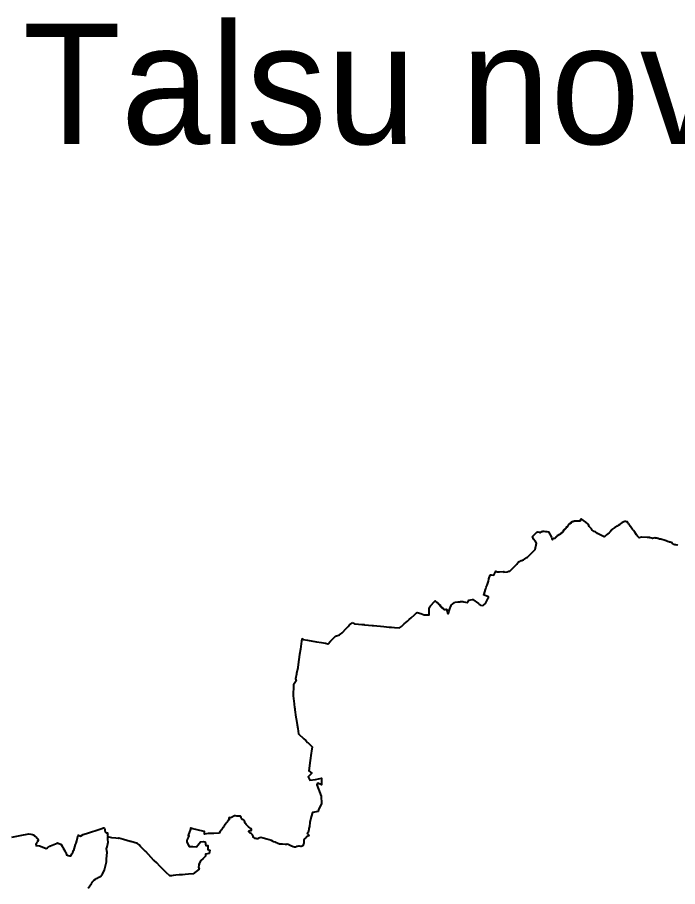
# Model space of a CAD drawing. Extents: x 293476 to 779698, y 145469 to 460400.
# Drawn here: x 405265 to 433785, y 318288 to 355854 of the extents above; entities that cross this region are included whole.
import ezdxf

# ---------------------------------------------------------------- set-up
doc = ezdxf.new("R2010")
doc.units = 0
doc.layers.add('Level 25', color=7, linetype='Continuous')
doc.layers.add('Level 57', color=7, linetype='Continuous')

msp = doc.modelspace()

# ---------------------------------------------------------------- linework, layer by layer
at = {"layer": 'Level 25'}
for points in [[(424697, 330573), (424705, 330573), (424708, 330574), (424711, 330575), (424714, 330577), (424716, 330579), (424721, 330585), (424725, 330591), (424732, 330603), (424738, 330615), (424740, 330618), (424742, 330622), (424745, 330629), (424771, 330669), (424925, 330701), (424933, 330702), (424934, 330696), (425183, 330523), (425186, 330524), (425190, 330517), (425195, 330512), (425211, 330497), (425235, 330478), (425269, 330451), (425343, 330443), (425406, 330455), (425411, 330460), (425479, 330528), (425603, 330756), (425613, 330773), (425612, 330798), (425611, 330809), (425403, 330892), (425427, 330924), (425429, 330928), (425486, 331130), (425495, 331159), (425521, 331225), (425555, 331317), (425587, 331403), (425622, 331490), (425633, 331575), (425635, 331589), (425689, 331745), (425695, 331756), (425702, 331762), (425716, 331762), (425739, 331758), (425839, 331745), (425937, 331914), (425995, 331899), (426065, 331887), (426092, 331894), (426094, 331894), (426264, 331910), (426276, 331912), (426279, 331879), (426424, 331897), (426487, 331922), (426539, 331927), (426555, 331933), (426558, 331934), (426784, 332159), (426803, 332182), (426821, 332205), (426834, 332221), (426873, 332270), (426913, 332319), (426940, 332332), (426968, 332345), (427007, 332369), (427029, 332381), (427053, 332389), (427083, 332400), (427123, 332418), (427164, 332436), (427272, 332505), (427298, 332531), (427383, 332613), (427419, 332648), (427636, 332862), (427692, 333129), (427696, 333131), (427635, 333226), (427631, 333223), (427563, 333300), (427520, 333426), (427564, 333468), (427708, 333604), (427752, 333618), (427804, 333612), (427827, 333604), (427840, 333596), (427856, 333587), (427869, 333602), (427890, 333617), (427911, 333631), (427937, 333638), (427964, 333645), (427967, 333646), (427986, 333647), (428006, 333648), (428008, 333648), (428071, 333641), (428134, 333634), (428206, 333621), (428211, 333615), (428334, 333387), (428357, 333340), (428380, 333294), (428381, 333294), (428382, 333295), (428386, 333290), (428389, 333284), (428399, 333298), (428409, 333313), (428423, 333327), (428438, 333341), (428439, 333343), (428439, 333345), (428447, 333343), (428455, 333341), (428459, 333343), (428462, 333346), (428468, 333348), (428474, 333350), (428476, 333350), (428478, 333350), (428486, 333350), (428493, 333349), (428504, 333358), (428514, 333366), (428517, 333370), (428519, 333375), (428539, 333395), (428560, 333415), (428569, 333424), (428573, 333427), (428573, 333430), (428577, 333431), (428577, 333437), (428584, 333438), (428597, 333453), (428603, 333452), (428618, 333475), (428625, 333476), (428628, 333479), (428635, 333476), (428659, 333493), (428660, 333502), (428678, 333507), (428684, 333505), (428694, 333512), (428690, 333517), (428702, 333524), (428719, 333530), (428721, 333533), (428728, 333533), (428729, 333536), (428746, 333543), (428751, 333551), (428757, 333552), (428756, 333559), (428770, 333564), (428768, 333568), (428769, 333580), (428770, 333589), (428779, 333592), (428791, 333589), (428800, 333596), (428804, 333592), (428814, 333594), (428819, 333607), (428827, 333606), (428829, 333613), (428840, 333615), (428850, 333629), (428852, 333637), (428842, 333643), (428851, 333661), (428851, 333673), (428858, 333691), (428867, 333694), (428876, 333710), (428889, 333714), (428894, 333712), (428905, 333732), (428912, 333731), (428920, 333739), (428927, 333737), (428941, 333754), (428957, 333758), (428960, 333771), (428960, 333783), (428983, 333818), (428982, 333837), (429003, 333821), (429007, 333832), (429022, 333835), (429036, 333863), (429048, 333885), (429060, 333887), (429076, 333913), (429087, 333937), (429091, 333947), (429096, 333974), (429110, 333970), (429117, 333984), (429149, 333976), (429157, 333981), (429166, 334005), (429181, 334001), (429183, 334032), (429197, 334028), (429198, 334046), (429218, 334046), (429225, 334061), (429251, 334069), (429261, 334057), (429265, 334071), (429275, 334076), (429284, 334064), (429287, 334066), (429304, 334076), (429322, 334086)], [(433791, 333031), (433778, 333039), (433772, 333043), (433708, 333056), (433670, 333061), (433625, 333073), (433609, 333082), (433565, 333116), (433546, 333147), (433507, 333157), (433457, 333171), (433436, 333178), (433410, 333187), (433347, 333208), (433291, 333228), (433244, 333242), (433066, 333301), (433009, 333311), (432939, 333330), (432915, 333339), (432895, 333346), (432827, 333348), (432799, 333357), (432761, 333348), (432698, 333333), (432671, 333341), (432617, 333360), (432591, 333367), (432590, 333371), (432472, 333369), (432219, 333388), (432121, 333367), (432116, 333372), (432101, 333384), (432051, 333435), (432048, 333437), (432004, 333495), (431932, 333601), (431882, 333673), (431835, 333728), (431807, 333769), (431778, 333803), (431755, 333848), (431737, 333883), (431710, 333913), (431683, 333947), (431662, 333978), (431640, 334013), (431618, 334054), (431573, 334060), (431530, 334064), (431510, 334066), (431386, 334022), (431338, 333981), (431292, 333942), (431221, 333900), (431168, 333869), (431078, 333811), (431032, 333786), (430949, 333725), (430926, 333688), (430874, 333614), (430835, 333571), (430720, 333487), (430685, 333458), (430635, 333414), (430615, 333399), (430587, 333422), (430556, 333438), (430521, 333452), (430410, 333505), (430328, 333554), (430242, 333615), (430175, 333641), (430094, 333696), (430059, 333750), (430021, 333791), (429970, 333858), (429936, 333939), (429932, 333944), (429904, 333968), (429833, 334027), (429817, 334037), (429621, 334182), (429616, 334185), (429604, 334160), (429568, 334081), (429329, 334088), (429322, 334086)], [(419762, 329704), (419774, 329694), (419800, 329671), (419824, 329651), (419862, 329647), (420138, 329621), (420191, 329615), (420244, 329610), (420261, 329603), (420277, 329596), (420425, 329582), (420592, 329575), (420645, 329571), (420787, 329552), (420947, 329541), (421092, 329524), (421319, 329504), (421423, 329494), (421549, 329482), (421776, 329465), (421857, 329537), (421928, 329601), (421962, 329630), (421973, 329640), (422110, 329760), (422183, 329829), (422273, 329909), (422422, 330033), (422480, 330091), (422508, 330116), (422536, 330141), (422538, 330141), (422540, 330140), (422688, 330090), (422836, 330040), (422896, 330037), (422955, 330034), (423000, 330033), (423052, 330030), (423054, 330186), (423055, 330342), (423086, 330380), (423116, 330418), (423278, 330606), (423297, 330631), (423306, 330642), (423343, 330611), (423352, 330596), (423361, 330586), (423379, 330585), (423395, 330574), (423418, 330563), (423425, 330556), (423435, 330536), (423446, 330511), (423452, 330507), (423468, 330502), (423492, 330479), (423519, 330466), (423529, 330459), (423532, 330453), (423526, 330435), (423519, 330433), (423519, 330424), (423524, 330418), (423532, 330412), (423538, 330403), (423544, 330397), (423548, 330395), (423558, 330392), (423570, 330396), (423577, 330395), (423583, 330386), (423584, 330377), (423584, 330365), (423583, 330359), (423589, 330351), (423602, 330343), (423608, 330336), (423618, 330330), (423625, 330333), (423636, 330333), (423646, 330324), (423653, 330317), (423653, 330308), (423655, 330301), (423658, 330292), (423668, 330280), (423691, 330272), (423718, 330263), (423738, 330260), (423759, 330266), (423775, 330276), (423783, 330283), (423794, 330282), (423800, 330269), (423802, 330266), (423807, 330263), (423822, 330260), (423826, 330254), (423833, 330241), (423833, 330228), (423826, 330212), (423822, 330209), (423820, 330201), (423825, 330197), (423827, 330193), (423825, 330185), (423825, 330175), (423830, 330175), (423830, 330169), (423826, 330160), (423830, 330157), (423836, 330157), (423841, 330150), (423841, 330130), (423842, 330121), (423846, 330112), (423871, 330097), (423882, 330097), (423905, 330161), (423966, 330338), (423977, 330370), (424002, 330442), (424005, 330450), (424153, 330564), (424159, 330568), (424165, 330573), (424173, 330576), (424180, 330579), (424285, 330591), (424390, 330603), (424398, 330604), (424410, 330605), (424423, 330607), (424452, 330609), (424481, 330611), (424513, 330605), (424544, 330600), (424697, 330573)], [(417548, 329006), (417608, 328963), (417798, 328937), (418183, 328872), (418402, 328837), (418572, 328805), (418675, 328785), (418680, 328784), (418684, 328784), (418785, 328893), (418856, 328962), (418870, 328980), (418937, 329039), (418976, 329079), (419003, 329108), (419047, 329121), (419150, 329153), (419182, 329167), (419230, 329210), (419279, 329251), (419287, 329249), (419301, 329263), (419469, 329438), (419551, 329526), (419616, 329605), (419762, 329704)], [(417548, 329006), (417491, 328555), (417457, 328314), (417428, 328099), (417391, 327894), (417384, 327752), (417383, 327749), (417327, 327492), (417322, 327468), (417279, 327269), (417301, 327187), (417195, 327015), (417195, 326939), (417182, 326588), (417183, 326534), (417217, 326194), (417241, 326017), (417246, 325979), (417253, 325931), (417299, 325605), (417308, 325550), (417350, 325276), (417374, 325126), (417409, 324887), (417632, 324681), (417721, 324596), (417801, 324520), (417808, 324513), (417920, 324405), (417971, 324355), (418001, 324327), (417973, 324147), (417959, 324060), (417909, 323742), (417849, 323296), (417987, 323191), (417821, 323032), (417895, 322882), (418147, 322914), (418405, 322972), (418400, 322687), (418249, 322753), (418200, 322692), (418274, 322500), (418393, 322194), (418395, 321875), (418265, 321605), (418251, 321533), (418013, 321487), (417950, 321301), (417903, 321057), (417879, 320890), (417860, 320795), (417857, 320778), (417853, 320759), (417828, 320627), (417809, 320616), (417790, 320605), (417783, 320600), (417799, 320576), (417814, 320556), (417828, 320536), (417839, 320516), (417850, 320495), (417851, 320492), (417852, 320490), (417853, 320479), (417844, 320477), (417788, 320459), (417763, 320446), (417746, 320424), (417720, 320402), (417681, 320362), (417660, 320336), (417642, 320305), (417635, 320280), (417641, 320202), (417641, 320170), (417630, 320136), (417616, 320099), (417608, 320085), (417605, 320080), (417590, 320054), (417562, 320032), (417529, 320021), (417502, 320023), (417458, 320034), (417411, 320040), (417356, 320029), (417321, 320015), (417291, 319996), (417255, 319988), (417229, 319990), (417181, 320005), (417074, 320057), (417019, 320086), (416955, 320110), (416919, 320117), (416884, 320115), (416834, 320107)], [(416834, 320107), (416717, 320120), (416633, 320119), (416588, 320125), (416486, 320171), (416467, 320175), (416455, 320183), (416419, 320204), (416331, 320227), (416309, 320243), (416241, 320276), (416046, 320335), (415888, 320383), (415781, 320404), (415699, 320382), (415678, 320369), (415650, 320356), (415631, 320351), (415601, 320350), (415559, 320361), (415522, 320373), (415492, 320390), (415461, 320418), (415447, 320442), (415443, 320463), (415433, 320498), (415421, 320524), (415388, 320553), (415360, 320577), (415318, 320597), (415285, 320624), (415269, 320653), (415264, 320676), (415272, 320693), (415299, 320711), (415322, 320716), (415355, 320712), (415368, 320713), (415377, 320719), (415382, 320725), (415383, 320740), (415377, 320754), (415353, 320804), (415310, 320830), (415247, 320874), (415214, 320900), (415152, 320973), (415114, 321015), (415097, 321036), (415073, 321127), (415059, 321148), (415041, 321161), (414988, 321188), (414974, 321194), (414961, 321202), (414952, 321211), (414949, 321215), (414933, 321273), (414920, 321320), (414906, 321333), (414886, 321339), (414869, 321335), (414849, 321330), (414743, 321338), (414680, 321347), (414639, 321344), (414609, 321332), (414510, 321279), (414467, 321265), (414439, 321262), (414415, 321271), (414408, 321258), (414404, 321251), (414397, 321237), (414434, 321187), (414411, 321173), (414391, 321161), (414324, 321080), (414312, 321064), (414300, 321049), (414249, 320980), (414199, 320911), (414197, 320909), (414195, 320907), (414176, 320881), (414175, 320880), (414174, 320879), (414147, 320842), (414121, 320804), (414101, 320777), (414082, 320749), (414073, 320738), (414065, 320726), (414066, 320725), (414067, 320725), (414026, 320663), (413984, 320601), (413755, 320590), (413742, 320590), (413740, 320589), (413619, 320581), (413615, 320589), (413551, 320585), (413511, 320582), (413352, 320558), (413342, 320659), (413341, 320673), (413335, 320671), (413036, 320739), (412846, 320787), (412844, 320791), (412840, 320792), (412802, 320801), (412764, 320811), (412754, 320815), (412749, 320817), (412736, 320776), (412741, 320775), (412645, 320502), (412684, 320466), (412636, 320408), (412602, 320323), (412585, 320268), (412587, 320215), (412582, 320213), (412678, 320024), (412686, 320018), (412689, 320017), (412694, 320017), (412696, 320017), (412847, 320023), (412996, 320006), (413007, 320009), (413004, 320014), (413178, 320228), (413300, 320234), (413371, 320220), (413412, 320064), (413497, 320061), (413487, 319898), (413582, 319859), (413542, 319714), (413392, 319691), (413387, 319600), (413296, 319503), (413285, 319509), (413169, 319396), (413100, 319248), (413115, 319246), (413091, 319127), (413118, 319036), (412861, 318843), (412652, 318824), (412512, 318812), (412402, 318803), (412290, 318802), (412288, 318798), (412286, 318799), (412267, 318802), (412253, 318801), (412105, 318780), (411989, 318766), (411988, 318766), (411923, 318750), (411914, 318748), (411846, 318750), (411686, 318901), (411424, 319171), (411421, 319174), (411415, 319179), (411294, 319312), (411167, 319413), (411165, 319420), (410808, 319805), (410804, 319802), (410747, 319859), (410682, 319925), (410616, 319992), (410600, 320007), (410584, 320023), (410520, 320088), (410456, 320152), (410452, 320156), (410172, 320235), (410143, 320243), (410137, 320245), (409850, 320321), (409643, 320376), (409632, 320379), (409630, 320372), (409513, 320381), (409350, 320392), (409172, 320445)], [(405018, 320424), (405387, 320496), (405764, 320565), (405842, 320555), (405920, 320537), (405964, 320523), (405988, 320509), (406023, 320473), (406070, 320430), (406097, 320390), (406121, 320361), (406164, 320333), (406169, 320329), (406158, 320323), (406153, 320311), (406143, 320293), (406168, 320292), (406170, 320285), (406159, 320280), (406139, 320269), (406137, 320267), (406137, 320260), (406143, 320259), (406146, 320250), (406147, 320241), (406146, 320237), (406131, 320219), (406120, 320212), (406114, 320210), (406098, 320191), (406087, 320182), (406084, 320178), (406080, 320160), (406080, 320156), (406084, 320154), (406086, 320150), (406086, 320146), (406083, 320143), (406075, 320138), (406070, 320128), (406068, 320124), (406065, 320107), (406078, 320085), (406085, 320070), (406086, 320061), (406077, 320045), (406094, 320066), (406223, 320056), (406413, 319978), (406507, 319940), (406561, 319970), (406578, 319979), (406669, 320041), (406688, 320055), (406982, 320173), (406988, 320176), (407022, 320162), (407134, 320122), (407152, 320116), (407161, 320105), (407201, 320038), (407226, 319994), (407249, 319951), (407315, 319837), (407332, 319808), (407370, 319743), (407371, 319736), (407384, 319658), (407422, 319642), (407440, 319637), (407463, 319634), (407518, 319624), (407553, 319619), (407561, 319622), (407593, 319637), (407622, 319703), (407653, 319766), (407690, 319844), (407706, 319845), (407780, 320105), (407799, 320171), (407827, 320269), (407864, 320401), (407897, 320516), (407899, 320514), (407994, 320465), (408104, 320534), (408113, 320539), (408337, 320611), (408779, 320754), (408868, 320783), (408987, 320823), (408999, 320827), (409023, 320815), (409026, 320809), (409061, 320655), (409074, 320641), (409095, 320619), (409111, 320619), (409158, 320617), (409160, 320594), (409164, 320562), (409168, 320532), (409159, 320512), (409172, 320445)], [(408316, 318219), (408467, 318418), (408480, 318442), (408509, 318488), (408536, 318525), (408548, 318541), (408562, 318558), (408572, 318566), (408638, 318614), (408689, 318642), (408781, 318694), (408824, 318718), (408841, 318728), (408846, 318730), (408864, 318741), (408909, 318792), (408948, 318835), (409000, 318945), (409025, 319019), (409107, 319358), (409114, 319450), (409118, 319490), (409137, 319764), (409130, 319829), (409115, 319938), (409123, 319971), (409140, 320010), (409186, 320212), (409169, 320331), (409168, 320337), (409172, 320445)]]:
    msp.add_lwpolyline(points, dxfattribs=at)

# ---------------------------------------------------------------- texts
at = {"layer": 'Level 57'}
msp.add_text('Talsu novads', height=5200, dxfattribs=at).set_placement((405490, 350378))

doc.saveas('drawing.dxf')
